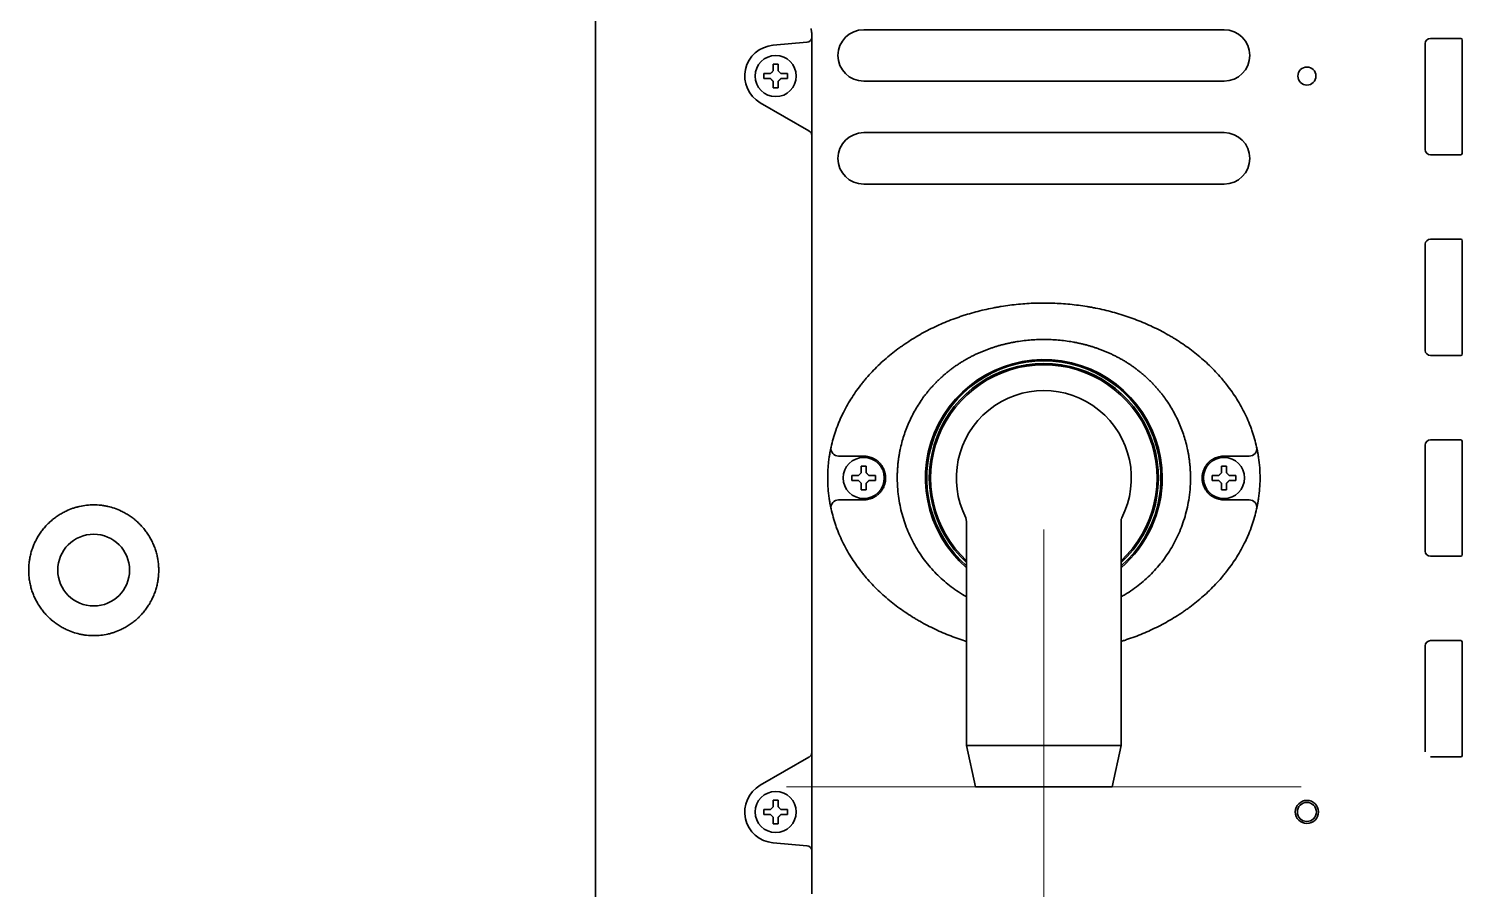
# Model space of a CAD drawing. Extents: x 6327 to 10269, y -393 to 3204.
# Drawn here: x 8605.8 to 8884.4, y 2806.7 to 2973.9 of the extents above; entities that cross this region are included whole.
import ezdxf

# ---------------------------------------------------------------- set-up
doc = ezdxf.new("R2010")
doc.units = 0
doc.header["$LTSCALE"] = 5
doc.layers.get('0').update_dxf_attribs({"linetype": 'CONTINUOUS', "lineweight": 0})
doc.layers.add('1', color=7, linetype='CONTINUOUS', true_color=0xffffff)

msp = doc.modelspace()

# ---------------------------------------------------------------- linework, layer by layer
at = {"color": 6}
for p, q in [((8803.07, 2876.63), (8803.07, 2776.63)), ((8753.07, 2826.63), (8853.07, 2826.63))]:
    msp.add_line(p, q, dxfattribs=at)
at = {"layer": '1', "color": 7, "linetype": 'Continuous', "lineweight": 35}
for p, q in [((8715.97, 2989.06), (8715.97, 2729.44)), ((8757.97, 2972.96), (8757.97, 2972.28)), ((8757.97, 2972.28), (8757.97, 2970.27)), ((8768.07, 2973.73), (8838.07, 2973.73)), ((8884.07, 2972.03), (8878.17, 2972.03)), ((8756.99, 2971.28), (8750.45, 2970.7)), ((8757.06, 2971.28), (8756.99, 2971.28)), ((8757.97, 2970.27), (8757.97, 2955.47)), ((8877.17, 2971.03), (8877.17, 2950.43)), ((8884.37, 2949.73), (8884.37, 2971.73)), ((8748.67, 2964.73), (8748.67, 2965.23)), ((8748.67, 2964.23), (8748.67, 2964.73)), ((8753.27, 2965.23), (8753.27, 2964.73)), ((8753.27, 2964.73), (8753.27, 2964.23)), ((8838.07, 2963.73), (8768.07, 2963.73)), ((8747.97, 2959.53), (8757.4, 2954.09)), ((8757.97, 2955.47), (8757.97, 2953.18)), ((8757.4, 2954.09), (8757.47, 2954.05)), ((8757.97, 2953.18), (8757.97, 2833.27)), ((8768.07, 2953.73), (8838.07, 2953.73)), ((8878.17, 2949.43), (8884.07, 2949.43)), ((8838.07, 2943.73), (8768.07, 2943.73)), ((8884.07, 2933.03), (8878.17, 2933.03)), ((8877.17, 2932.03), (8877.17, 2911.43)), ((8884.37, 2910.73), (8884.37, 2932.73)), ((8878.17, 2910.43), (8884.07, 2910.43)), ((8884.07, 2894.03), (8878.17, 2894.03)), ((8877.17, 2893.03), (8877.17, 2872.43)), ((8884.37, 2871.73), (8884.37, 2893.73)), ((8765.77, 2886.63), (8765.77, 2887.13)), ((8765.77, 2886.13), (8765.77, 2886.63)), ((8770.37, 2887.13), (8770.37, 2886.63)), ((8770.37, 2886.63), (8770.37, 2886.13)), ((8835.77, 2886.63), (8835.77, 2887.13)), ((8835.77, 2886.13), (8835.77, 2886.63)), ((8840.37, 2887.13), (8840.37, 2886.63)), ((8840.37, 2886.63), (8840.37, 2886.13)), ((8787.94, 2878.88), (8788.07, 2878.19)), ((8788.07, 2878.19), (8788.07, 2834.63)), ((8818.07, 2834.63), (8818.07, 2878.26)), ((8818.23, 2878.94), (8818.21, 2878.88)), ((8878.17, 2871.43), (8884.07, 2871.43)), ((8884.07, 2855.03), (8878.17, 2855.03)), ((8877.17, 2854.03), (8877.17, 2833.43)), ((8884.37, 2832.73), (8884.37, 2854.73)), ((8757.97, 2833.27), (8757.97, 2830.98)), ((8788.07, 2834.63), (8789.82, 2826.63)), ((8788.07, 2834.63), (8803.07, 2834.63)), ((8803.07, 2834.63), (8818.07, 2834.63)), ((8816.32, 2826.63), (8818.07, 2834.63)), ((8757.4, 2832.37), (8747.97, 2826.92)), ((8757.47, 2832.41), (8757.4, 2832.37)), ((8757.97, 2830.98), (8757.97, 2816.18)), ((8878.17, 2832.43), (8884.07, 2832.43)), ((8789.82, 2826.63), (8803.07, 2826.63)), ((8803.07, 2826.63), (8816.32, 2826.63)), ((8748.67, 2821.73), (8748.67, 2822.23)), ((8748.67, 2821.23), (8748.67, 2821.73)), ((8753.27, 2822.23), (8753.27, 2821.73)), ((8753.27, 2821.73), (8753.27, 2821.23)), ((8757.97, 2816.18), (8757.97, 2814.17)), ((8750.45, 2815.75), (8756.99, 2815.18)), ((8756.99, 2815.18), (8757.06, 2815.17)), ((8757.97, 2814.17), (8757.97, 2805.85))]:
    msp.add_line(p, q, dxfattribs=at)
for centre, radius in [((8750.97, 2964.73), 4), ((8854.17, 2964.73), 1.75), ((8768.07, 2886.63), 4), ((8838.07, 2886.63), 4), ((8618.47, 2868.73), 6.97), ((8750.97, 2821.73), 4), ((8854.17, 2821.73), 2.25), ((8854.17, 2821.73), 1.85)]:
    msp.add_circle(centre, radius, dxfattribs=at)
for centre, radius, start, end in [((8756.97, 2972.28), 1, 275, 0), ((8768.07, 2968.73), 5, 90, 270), ((8838.07, 2968.73), 5, 270, 90), ((8878.17, 2971.03), 1, 90, 180), ((8884.07, 2971.73), 0.3, 0, 90), ((8750.97, 2964.73), 6, 95, 240), ((8756.97, 2953.18), 1, 0, 60), ((8768.07, 2948.73), 5, 90, 270), ((8838.07, 2948.73), 5, 270, 90), ((8878.17, 2950.43), 1, 180, 270), ((8884.07, 2949.73), 0.3, 270, 0), ((8878.17, 2932.03), 1, 90, 180), ((8884.07, 2932.73), 0.3, 0, 90), ((8878.17, 2911.43), 1, 180, 270), ((8884.07, 2910.73), 0.3, 270, 0), ((8803.07, 2886.63), 23, 0, 229.2919), ((8803.07, 2886.63), 22.75, 311.2537, 228.7462), ((8803.07, 2886.63), 22.25, 90, 227.6156), ((8803.07, 2886.63), 22, 312.9883, 227.0118), ((8803.07, 2886.63), 22.25, 312.3844, 90), ((8803.07, 2886.63), 17, 332.905, 207.0951), ((8878.17, 2893.03), 1, 90, 180), ((8884.07, 2893.73), 0.3, 0, 90), ((8803.07, 2886.63), 23, 310.7025, 0), ((8878.17, 2872.43), 1, 180, 270), ((8884.07, 2871.73), 0.3, 270, 0), ((8878.17, 2854.03), 1, 90, 180), ((8884.07, 2854.73), 0.3, 0, 90), ((8756.97, 2833.27), 1, 300, 0), ((8884.07, 2832.73), 0.3, 270, 0), ((8750.97, 2821.73), 6, 120, 265), ((8756.97, 2814.17), 1, 0, 85)]:
    msp.add_arc(centre, radius, start, end, dxfattribs=at)
at = {"layer": '1', "color": 51, "linetype": 'Continuous', "lineweight": 13}
msp.add_arc((8731.47, 2888.73), 15.56, 174.9236, 185.0764, dxfattribs=at)
at = {"layer": '1', "color": 7, "linetype": 'Continuous', "lineweight": 35}
for centre, major_axis, start_param, end_param in [((8763.2, 2892.3), (1.46, -0.32), 3.141593, 4.921712), ((8842.95, 2892.3), (-1.46, -0.32), 1.361474, 3.141593), ((8842.95, 2880.95), (-1.46, 0.32), 3.141593, 4.921712)]:
    msp.add_ellipse(centre, major_axis=major_axis, ratio=0.959106, start_param=start_param, end_param=end_param, dxfattribs=at)
at = {"layer": '1', "color": 7, "linetype": 'Continuous', "lineweight": 35, "extrusion": (0, 0, -1)}
msp.add_ellipse((8763.2, 2880.95), major_axis=(1.46, 0.32), ratio=0.959106, start_param=3.141593, end_param=4.921712, dxfattribs=at)
at = {"layer": '1', "color": 7, "linetype": 'Continuous', "lineweight": 35}
for points, degree in [([(8757.87, 2973.73), (8757.84, 2973.82), (8757.82, 2973.93)], 2), ([(8757.96, 2972.97), (8757.98, 2973.39), (8757.86, 2973.72)], 2), ([(8750.47, 2965.73), (8750.47, 2965.78), (8750.47, 2965.89), (8750.47, 2966.05), (8750.47, 2966.21), (8750.47, 2966.36), (8750.47, 2966.52), (8750.47, 2966.67), (8750.47, 2966.84), (8750.47, 2966.96), (8750.47, 2967.03)], 3), ([(8750.47, 2967.03), (8750.64, 2967.03), (8750.97, 2967.03), (8751.31, 2967.03), (8751.47, 2967.03)], 3), ([(8749.97, 2964.23), (8749.92, 2964.23), (8749.81, 2964.23), (8749.65, 2964.23), (8749.49, 2964.23), (8749.33, 2964.23), (8749.18, 2964.23), (8749.03, 2964.23), (8748.86, 2964.23), (8748.74, 2964.23), (8748.67, 2964.23)], 3), ([(8749.97, 2965.23), (8750, 2965.25), (8750.04, 2965.3), (8750.12, 2965.37), (8750.19, 2965.44), (8750.26, 2965.51), (8750.33, 2965.58), (8750.4, 2965.65), (8750.45, 2965.7), (8750.47, 2965.73)], 3), ([(8750.47, 2963.73), (8750.45, 2963.75), (8750.4, 2963.8), (8750.32, 2963.88), (8750.25, 2963.95), (8750.18, 2964.02), (8750.11, 2964.09), (8750.04, 2964.16), (8750, 2964.2), (8749.97, 2964.23)], 3), ([(8751.47, 2965.73), (8751.5, 2965.7), (8751.55, 2965.65), (8751.62, 2965.58), (8751.7, 2965.5), (8751.77, 2965.43), (8751.83, 2965.36), (8751.9, 2965.3), (8751.95, 2965.25), (8751.97, 2965.23)], 3), ([(8751.97, 2964.23), (8751.95, 2964.2), (8751.9, 2964.15), (8751.83, 2964.08), (8751.76, 2964.01), (8751.69, 2963.94), (8751.62, 2963.87), (8751.54, 2963.8), (8751.5, 2963.75), (8751.47, 2963.73)], 3), ([(8751.47, 2963.73), (8751.47, 2963.67), (8751.47, 2963.56), (8751.47, 2963.4), (8751.47, 2963.24), (8751.47, 2963.09), (8751.47, 2962.94), (8751.47, 2962.78), (8751.47, 2962.61), (8751.47, 2962.49), (8751.47, 2962.43)], 3), ([(8751.97, 2965.23), (8752.03, 2965.23), (8752.14, 2965.23), (8752.3, 2965.23), (8752.46, 2965.23), (8752.61, 2965.23), (8752.76, 2965.23), (8752.92, 2965.23), (8753.09, 2965.23), (8753.21, 2965.23), (8753.27, 2965.23)], 3), ([(8751.47, 2962.43), (8751.31, 2962.43), (8750.97, 2962.43), (8750.64, 2962.43), (8750.47, 2962.43)], 3), ([(8763.65, 2890.88), (8763.58, 2890.88), (8763.51, 2890.88), (8763.44, 2890.87)], 3), ([(8768.07, 2890.88), (8766.6, 2890.88), (8765.12, 2890.88), (8763.65, 2890.88)], 3), ([(8767.57, 2887.63), (8767.57, 2887.68), (8767.57, 2887.79), (8767.57, 2887.95), (8767.57, 2888.11), (8767.57, 2888.26), (8767.57, 2888.42), (8767.57, 2888.57), (8767.57, 2888.74), (8767.57, 2888.86), (8767.57, 2888.93)], 3), ([(8767.57, 2888.93), (8767.74, 2888.93), (8768.07, 2888.93), (8768.41, 2888.93), (8768.57, 2888.93)], 3), ([(8837.57, 2887.63), (8837.57, 2887.68), (8837.57, 2887.79), (8837.57, 2887.95), (8837.57, 2888.11), (8837.57, 2888.26), (8837.57, 2888.42), (8837.57, 2888.57), (8837.57, 2888.74), (8837.57, 2888.86), (8837.57, 2888.93)], 3), ([(8837.57, 2888.93), (8837.74, 2888.93), (8838.07, 2888.93), (8838.41, 2888.93), (8838.57, 2888.93)], 3), ([(8842.5, 2890.88), (8841.02, 2890.88), (8839.55, 2890.88), (8838.07, 2890.88)], 3), ([(8842.71, 2890.87), (8842.64, 2890.88), (8842.57, 2890.88), (8842.5, 2890.88)], 3), ([(8767.07, 2886.13), (8767.02, 2886.13), (8766.91, 2886.13), (8766.75, 2886.13), (8766.59, 2886.13), (8766.43, 2886.13), (8766.28, 2886.13), (8766.13, 2886.13), (8765.96, 2886.13), (8765.84, 2886.13), (8765.77, 2886.13)], 3), ([(8767.07, 2887.13), (8767.1, 2887.15), (8767.14, 2887.2), (8767.22, 2887.27), (8767.29, 2887.34), (8767.36, 2887.41), (8767.43, 2887.48), (8767.5, 2887.55), (8767.55, 2887.6), (8767.57, 2887.63)], 3), ([(8767.57, 2885.63), (8767.55, 2885.65), (8767.5, 2885.7), (8767.42, 2885.78), (8767.35, 2885.85), (8767.28, 2885.92), (8767.21, 2885.99), (8767.14, 2886.06), (8767.1, 2886.1), (8767.07, 2886.13)], 3), ([(8768.57, 2887.63), (8768.6, 2887.6), (8768.65, 2887.55), (8768.72, 2887.48), (8768.8, 2887.4), (8768.87, 2887.33), (8768.93, 2887.26), (8769, 2887.2), (8769.05, 2887.15), (8769.07, 2887.13)], 3), ([(8769.07, 2886.13), (8769.05, 2886.1), (8769, 2886.05), (8768.93, 2885.98), (8768.86, 2885.91), (8768.79, 2885.84), (8768.72, 2885.77), (8768.64, 2885.7), (8768.6, 2885.65), (8768.57, 2885.63)], 3), ([(8768.57, 2885.63), (8768.57, 2885.57), (8768.57, 2885.46), (8768.57, 2885.3), (8768.57, 2885.14), (8768.57, 2884.99), (8768.57, 2884.84), (8768.57, 2884.68), (8768.57, 2884.51), (8768.57, 2884.39), (8768.57, 2884.33)], 3), ([(8769.07, 2887.13), (8769.13, 2887.13), (8769.24, 2887.13), (8769.4, 2887.13), (8769.56, 2887.13), (8769.71, 2887.13), (8769.86, 2887.13), (8770.02, 2887.13), (8770.19, 2887.13), (8770.31, 2887.13), (8770.37, 2887.13)], 3), ([(8837.07, 2886.13), (8837.02, 2886.13), (8836.91, 2886.13), (8836.75, 2886.13), (8836.59, 2886.13), (8836.43, 2886.13), (8836.28, 2886.13), (8836.13, 2886.13), (8835.96, 2886.13), (8835.84, 2886.13), (8835.77, 2886.13)], 3), ([(8837.07, 2887.13), (8837.1, 2887.15), (8837.14, 2887.2), (8837.22, 2887.27), (8837.29, 2887.34), (8837.36, 2887.41), (8837.43, 2887.48), (8837.5, 2887.55), (8837.55, 2887.6), (8837.57, 2887.63)], 3), ([(8837.57, 2885.63), (8837.55, 2885.65), (8837.5, 2885.7), (8837.42, 2885.78), (8837.35, 2885.85), (8837.28, 2885.92), (8837.21, 2885.99), (8837.14, 2886.06), (8837.1, 2886.1), (8837.07, 2886.13)], 3), ([(8838.57, 2887.63), (8838.6, 2887.6), (8838.65, 2887.55), (8838.72, 2887.48), (8838.8, 2887.4), (8838.87, 2887.33), (8838.93, 2887.26), (8839, 2887.2), (8839.05, 2887.15), (8839.07, 2887.13)], 3), ([(8839.07, 2886.13), (8839.05, 2886.1), (8839, 2886.05), (8838.93, 2885.98), (8838.86, 2885.91), (8838.79, 2885.84), (8838.72, 2885.77), (8838.64, 2885.7), (8838.6, 2885.65), (8838.57, 2885.63)], 3), ([(8838.57, 2885.63), (8838.57, 2885.57), (8838.57, 2885.46), (8838.57, 2885.3), (8838.57, 2885.14), (8838.57, 2884.99), (8838.57, 2884.84), (8838.57, 2884.68), (8838.57, 2884.51), (8838.57, 2884.39), (8838.57, 2884.33)], 3), ([(8839.07, 2887.13), (8839.13, 2887.13), (8839.24, 2887.13), (8839.4, 2887.13), (8839.56, 2887.13), (8839.71, 2887.13), (8839.86, 2887.13), (8840.02, 2887.13), (8840.19, 2887.13), (8840.31, 2887.13), (8840.37, 2887.13)], 3), ([(8768.57, 2884.33), (8768.41, 2884.33), (8768.07, 2884.33), (8767.74, 2884.33), (8767.57, 2884.33)], 3), ([(8838.57, 2884.33), (8838.41, 2884.33), (8838.07, 2884.33), (8837.74, 2884.33), (8837.57, 2884.33)], 3), ([(8763.44, 2882.38), (8763.51, 2882.38), (8763.58, 2882.38), (8763.65, 2882.38)], 3), ([(8763.65, 2882.38), (8765.12, 2882.38), (8766.6, 2882.38), (8768.07, 2882.38)], 3), ([(8838.07, 2882.38), (8839.55, 2882.38), (8841.02, 2882.38), (8842.5, 2882.38)], 3), ([(8842.5, 2882.38), (8842.57, 2882.38), (8842.64, 2882.38), (8842.71, 2882.38)], 3), ([(8749.97, 2822.23), (8750, 2822.25), (8750.04, 2822.3), (8750.12, 2822.37), (8750.19, 2822.44), (8750.26, 2822.51), (8750.33, 2822.58), (8750.4, 2822.65), (8750.45, 2822.7), (8750.47, 2822.73)], 3), ([(8750.47, 2822.73), (8750.47, 2822.78), (8750.47, 2822.89), (8750.47, 2823.05), (8750.47, 2823.21), (8750.47, 2823.36), (8750.47, 2823.52), (8750.47, 2823.67), (8750.47, 2823.84), (8750.47, 2823.96), (8750.47, 2824.03)], 3), ([(8750.47, 2824.03), (8750.64, 2824.03), (8750.97, 2824.03), (8751.31, 2824.03), (8751.47, 2824.03)], 3), ([(8751.47, 2822.73), (8751.5, 2822.7), (8751.55, 2822.65), (8751.62, 2822.58), (8751.7, 2822.5), (8751.77, 2822.43), (8751.83, 2822.36), (8751.9, 2822.3), (8751.95, 2822.25), (8751.97, 2822.23)], 3), ([(8751.97, 2822.23), (8752.03, 2822.23), (8752.14, 2822.23), (8752.3, 2822.23), (8752.46, 2822.23), (8752.61, 2822.23), (8752.76, 2822.23), (8752.92, 2822.23), (8753.09, 2822.23), (8753.21, 2822.23), (8753.27, 2822.23)], 3), ([(8749.97, 2821.23), (8749.92, 2821.23), (8749.81, 2821.23), (8749.65, 2821.23), (8749.49, 2821.23), (8749.33, 2821.23), (8749.18, 2821.23), (8749.03, 2821.23), (8748.86, 2821.23), (8748.74, 2821.23), (8748.67, 2821.23)], 3), ([(8750.47, 2820.73), (8750.45, 2820.75), (8750.4, 2820.8), (8750.32, 2820.88), (8750.25, 2820.95), (8750.18, 2821.02), (8750.11, 2821.09), (8750.04, 2821.16), (8750, 2821.2), (8749.97, 2821.23)], 3), ([(8751.47, 2819.43), (8751.31, 2819.43), (8750.97, 2819.43), (8750.64, 2819.43), (8750.47, 2819.43)], 3), ([(8751.97, 2821.23), (8751.95, 2821.2), (8751.9, 2821.15), (8751.83, 2821.08), (8751.76, 2821.01), (8751.69, 2820.94), (8751.62, 2820.87), (8751.54, 2820.8), (8751.5, 2820.75), (8751.47, 2820.73)], 3), ([(8751.47, 2820.73), (8751.47, 2820.67), (8751.47, 2820.56), (8751.47, 2820.4), (8751.47, 2820.24), (8751.47, 2820.09), (8751.47, 2819.94), (8751.47, 2819.78), (8751.47, 2819.61), (8751.47, 2819.49), (8751.47, 2819.43)], 3)]:
    msp.add_open_spline(points, degree=degree, dxfattribs=at)
for points, degree, knots in [([(8751.47, 2967.03), (8751.47, 2966.82), (8751.47, 2966.61), (8751.47, 2966.29), (8751.47, 2966.18), (8751.47, 2965.95), (8751.47, 2965.84), (8751.47, 2965.73)], 3, [0, 0, 0, 0, 0.5, 0.5, 0.75, 0.75, 1, 1, 1, 1]), ([(8748.67, 2965.23), (8748.88, 2965.23), (8749.09, 2965.23), (8749.41, 2965.23), (8749.52, 2965.23), (8749.74, 2965.23), (8749.86, 2965.23), (8749.97, 2965.23)], 3, [0, 0, 0, 0, 0.5, 0.5, 0.75, 0.75, 1, 1, 1, 1]), ([(8750.47, 2962.43), (8750.47, 2962.63), (8750.47, 2962.84), (8750.47, 2963.16), (8750.47, 2963.27), (8750.47, 2963.5), (8750.47, 2963.61), (8750.47, 2963.73)], 3, [0, 0, 0, 0, 0.5, 0.5, 0.75, 0.75, 1, 1, 1, 1]), ([(8753.27, 2964.23), (8753.07, 2964.23), (8752.86, 2964.23), (8752.54, 2964.23), (8752.43, 2964.23), (8752.2, 2964.23), (8752.09, 2964.23), (8751.97, 2964.23)], 3, [0, 0, 0, 0, 0.5, 0.5, 0.75, 0.75, 1, 1, 1, 1]), ([(8761.73, 2892.62), (8761.86, 2893.17), (8761.99, 2893.72), (8762.3, 2894.81), (8762.64, 2895.88), (8763.05, 2896.94), (8763.32, 2897.59), (8763.37, 2897.72), (8763.48, 2897.98), (8763.65, 2898.37), (8763.83, 2898.75), (8764.2, 2899.51), (8764.46, 2900.01), (8765, 2900.99), (8765.28, 2901.47), (8765.87, 2902.42), (8766.18, 2902.88), (8766.82, 2903.8), (8767.16, 2904.26), (8767.67, 2904.92), (8767.85, 2905.14), (8768.12, 2905.47), (8768.21, 2905.58), (8768.39, 2905.8), (8768.84, 2906.33), (8769.31, 2906.86), (8770.08, 2907.67), (8770.87, 2908.47), (8772.1, 2909.61), (8772.96, 2910.33), (8773.83, 2911.04), (8774.27, 2911.38), (8774.95, 2911.88), (8775.18, 2912.04), (8775.52, 2912.29), (8775.64, 2912.37), (8775.87, 2912.53), (8775.99, 2912.61), (8776.57, 2913), (8777.04, 2913.31), (8778.47, 2914.2), (8779.45, 2914.75), (8781.43, 2915.78), (8782.44, 2916.26), (8784.5, 2917.14), (8785.55, 2917.54), (8786.74, 2917.95), (8786.88, 2918), (8787.15, 2918.09), (8787.28, 2918.13), (8787.68, 2918.26), (8787.95, 2918.35), (8788.76, 2918.59), (8789.3, 2918.75), (8790.93, 2919.19), (8792.02, 2919.44), (8793.4, 2919.71), (8793.82, 2919.79), (8794.24, 2919.86), (8794.51, 2919.91), (8794.65, 2919.93), (8795.35, 2920.05), (8795.9, 2920.13), (8797.57, 2920.34), (8798.68, 2920.45), (8800.91, 2920.59), (8802.02, 2920.63), (8804.24, 2920.62), (8805.35, 2920.59), (8807.58, 2920.44), (8808.69, 2920.33), (8810.36, 2920.11), (8810.91, 2920.03), (8811.61, 2919.91), (8811.75, 2919.89), (8812.02, 2919.84), (8812.44, 2919.77), (8812.85, 2919.69), (8814.23, 2919.42), (8815.32, 2919.16), (8816.93, 2918.72), (8817.47, 2918.57), (8818.53, 2918.24), (8819.06, 2918.07), (8820.63, 2917.53), (8821.66, 2917.13), (8823.71, 2916.25), (8824.71, 2915.78), (8826.2, 2915.01), (8826.7, 2914.74), (8827.43, 2914.32), (8827.67, 2914.18), (8828.04, 2913.97), (8828.16, 2913.89), (8828.4, 2913.75), (8829, 2913.38), (8829.59, 2913), (8830.52, 2912.37), (8830.98, 2912.04), (8831.87, 2911.38), (8832.32, 2911.04), (8833.18, 2910.33), (8834.04, 2909.61), (8834.86, 2908.86), (8835.66, 2908.08), (8836.06, 2907.68), (8836.83, 2906.86), (8837.2, 2906.44), (8837.66, 2905.91), (8837.75, 2905.8), (8837.94, 2905.58), (8838.21, 2905.26), (8838.47, 2904.93), (8838.99, 2904.26), (8839.32, 2903.81), (8839.96, 2902.89), (8840.27, 2902.42), (8840.86, 2901.47), (8841.14, 2900.99), (8841.69, 2900.01), (8841.94, 2899.52), (8842.43, 2898.51), (8842.66, 2897.99), (8842.93, 2897.34), (8842.99, 2897.21), (8843.09, 2896.95), (8843.14, 2896.82), (8843.29, 2896.42), (8843.39, 2896.15), (8843.67, 2895.35), (8843.84, 2894.81), (8844.15, 2893.72), (8844.29, 2893.18), (8844.41, 2892.62)], 3, [0, 0, 0, 0, 0.015625, 0.015625, 0.03125, 0.046875, 0.046875, 0.050781, 0.050781, 0.054687, 0.0625, 0.0625, 0.078125, 0.078125, 0.09375, 0.09375, 0.109375, 0.109375, 0.125, 0.125, 0.132812, 0.132812, 0.136719, 0.136719, 0.140625, 0.15625, 0.15625, 0.171875, 0.1875, 0.203125, 0.203125, 0.21875, 0.21875, 0.226562, 0.226562, 0.230469, 0.230469, 0.234375, 0.234375, 0.25, 0.25, 0.28125, 0.28125, 0.3125, 0.3125, 0.34375, 0.34375, 0.347656, 0.347656, 0.351562, 0.351562, 0.359375, 0.359375, 0.375, 0.375, 0.40625, 0.40625, 0.414062, 0.417969, 0.417969, 0.421875, 0.421875, 0.4375, 0.4375, 0.46875, 0.46875, 0.5, 0.5, 0.53125, 0.53125, 0.5625, 0.5625, 0.578125, 0.578125, 0.582031, 0.582031, 0.585937, 0.59375, 0.59375, 0.625, 0.625, 0.640625, 0.640625, 0.65625, 0.65625, 0.6875, 0.6875, 0.71875, 0.71875, 0.734375, 0.734375, 0.742187, 0.742187, 0.746094, 0.746094, 0.75, 0.765625, 0.765625, 0.78125, 0.78125, 0.796875, 0.796875, 0.8125, 0.828125, 0.828125, 0.84375, 0.84375, 0.859375, 0.859375, 0.863281, 0.863281, 0.867187, 0.875, 0.875, 0.890625, 0.890625, 0.90625, 0.90625, 0.921875, 0.921875, 0.9375, 0.9375, 0.953125, 0.953125, 0.957031, 0.957031, 0.960937, 0.960937, 0.96875, 0.96875, 0.984375, 0.984375, 1, 1, 1, 1]), ([(8831.56, 2886.63), (8831.56, 2892.23), (8827.1, 2902.42), (8823.01, 2906.16), (8819.03, 2909.8), (8813.75, 2911.71), (8808.67, 2913.54), (8797.48, 2913.54), (8792.4, 2911.71), (8787.12, 2909.81), (8783.14, 2906.16), (8779.05, 2902.43), (8774.59, 2892.23), (8774.59, 2886.63)], 2, [0, 0, 0, 0.125, 0.25, 0.25, 0.375, 0.375, 0.5, 0.625, 0.625, 0.75, 0.75, 0.875, 1, 1, 1]), ([(8761.36, 2890.59), (8761.38, 2890.7), (8761.41, 2890.93), (8761.45, 2891.14), (8761.47, 2891.27), (8761.47, 2891.3), (8761.48, 2891.35), (8761.5, 2891.43), (8761.51, 2891.51), (8761.54, 2891.66), (8761.55, 2891.75), (8761.58, 2891.86), (8761.58, 2891.89), (8761.59, 2891.93), (8761.59, 2891.95), (8761.61, 2892.02), (8761.62, 2892.1), (8761.64, 2892.18), (8761.65, 2892.23), (8761.65, 2892.25), (8761.66, 2892.29), (8761.67, 2892.3), (8761.68, 2892.39), (8761.7, 2892.45), (8761.71, 2892.52), (8761.72, 2892.54), (8761.72, 2892.58), (8761.73, 2892.59), (8761.73, 2892.61), (8761.73, 2892.61), (8761.73, 2892.62)], 3, [0, 0, 0, 0, 0.125, 0.25, 0.25, 0.28125, 0.28125, 0.3125, 0.375, 0.375, 0.5, 0.5, 0.53125, 0.53125, 0.5625, 0.5625, 0.625, 0.6875, 0.6875, 0.71875, 0.71875, 0.75, 0.75, 0.875, 0.875, 0.9375, 0.9375, 0.96875, 0.96875, 1, 1, 1, 1]), ([(8844.41, 2892.62), (8844.41, 2892.61), (8844.42, 2892.61), (8844.42, 2892.59), (8844.43, 2892.56), (8844.43, 2892.52), (8844.45, 2892.45), (8844.46, 2892.39), (8844.48, 2892.3), (8844.48, 2892.29), (8844.49, 2892.25), (8844.5, 2892.2), (8844.51, 2892.14), (8844.54, 2892.02), (8844.56, 2891.94), (8844.58, 2891.82), (8844.58, 2891.8), (8844.59, 2891.75), (8844.6, 2891.68), (8844.62, 2891.61), (8844.64, 2891.46), (8844.66, 2891.36), (8844.69, 2891.2), (8844.7, 2891.14), (8844.72, 2891.03), (8844.73, 2890.98), (8844.75, 2890.82), (8844.77, 2890.7), (8844.78, 2890.59)], 3, [0, 0, 0, 0, 0.03125, 0.03125, 0.0625, 0.125, 0.125, 0.25, 0.25, 0.28125, 0.28125, 0.3125, 0.375, 0.375, 0.5, 0.5, 0.53125, 0.53125, 0.5625, 0.625, 0.625, 0.75, 0.75, 0.8125, 0.8125, 0.875, 0.875, 1, 1, 1, 1]), ([(8761.07, 2886.63), (8761.07, 2886.65), (8761.07, 2886.67), (8761.07, 2886.71), (8761.07, 2886.77), (8761.07, 2886.92), (8761.08, 2887.21), (8761.09, 2887.79), (8761.14, 2888.61), (8761.2, 2889.27), (8761.27, 2889.93), (8761.31, 2890.26), (8761.36, 2890.59)], 3, [0, 0, 0, 0, 0.015625, 0.015625, 0.03125, 0.0625, 0.125, 0.25, 0.5, 0.75, 0.75, 1, 1, 1, 1]), ([(8763.44, 2890.87), (8763.42, 2890.87), (8763.39, 2890.87), (8763.35, 2890.87), (8763.33, 2890.87), (8763.3, 2890.87), (8763.29, 2890.87), (8763.26, 2890.87), (8763.25, 2890.87), (8763.24, 2890.87), (8763.23, 2890.87), (8763.23, 2890.87), (8763.22, 2890.86), (8763.21, 2890.86), (8763.21, 2890.86), (8763.2, 2890.86), (8763.2, 2890.86), (8763.2, 2890.86), (8763.2, 2890.86), (8763.2, 2890.86)], 3, [0, 0, 0, 0, 0.25, 0.25, 0.5, 0.5, 0.625, 0.625, 0.75, 0.75, 0.8125, 0.8125, 0.875, 0.875, 0.9375, 0.9375, 0.96875, 0.96875, 1, 1, 1, 1]), ([(8771.58, 2889.03), (8771.55, 2889.07), (8771.52, 2889.11), (8771.47, 2889.18), (8771.44, 2889.22), (8771.35, 2889.33), (8771.29, 2889.4), (8771.11, 2889.61), (8770.98, 2889.73), (8770.78, 2889.91), (8770.71, 2889.96), (8770.57, 2890.07), (8770.5, 2890.12), (8770.28, 2890.26), (8770.13, 2890.35), (8769.95, 2890.44), (8769.91, 2890.46), (8769.83, 2890.49), (8769.79, 2890.51), (8769.68, 2890.56), (8769.6, 2890.59), (8769.37, 2890.68), (8769.21, 2890.72), (8768.89, 2890.8), (8768.73, 2890.83), (8768.41, 2890.87), (8768.24, 2890.88), (8768.07, 2890.88)], 3, [0, 0, 0, 0, 0.03125, 0.03125, 0.0625, 0.0625, 0.125, 0.125, 0.25, 0.25, 0.3125, 0.3125, 0.375, 0.375, 0.5, 0.5, 0.53125, 0.53125, 0.5625, 0.5625, 0.625, 0.625, 0.75, 0.75, 0.875, 0.875, 1, 1, 1, 1]), ([(8768.57, 2888.93), (8768.57, 2888.72), (8768.57, 2888.51), (8768.57, 2888.19), (8768.57, 2888.08), (8768.57, 2887.85), (8768.57, 2887.74), (8768.57, 2887.63)], 3, [0, 0, 0, 0, 0.5, 0.5, 0.75, 0.75, 1, 1, 1, 1]), ([(8772.32, 2886.63), (8772.32, 2886.68), (8772.32, 2886.74), (8772.32, 2886.85), (8772.31, 2886.9), (8772.3, 2887.07), (8772.29, 2887.18), (8772.25, 2887.39), (8772.23, 2887.5), (8772.18, 2887.71), (8772.16, 2887.81), (8772.11, 2887.97), (8772.09, 2888.02), (8772.06, 2888.09), (8772.05, 2888.12), (8772.03, 2888.17), (8772.02, 2888.19), (8771.97, 2888.32), (8771.93, 2888.42), (8771.79, 2888.7), (8771.69, 2888.87), (8771.58, 2889.03)], 3, [0, 0, 0, 0, 0.0625, 0.0625, 0.125, 0.125, 0.25, 0.25, 0.375, 0.375, 0.5, 0.5, 0.5625, 0.5625, 0.59375, 0.59375, 0.625, 0.625, 0.75, 0.75, 1, 1, 1, 1]), ([(8834.57, 2889.03), (8834.54, 2888.99), (8834.51, 2888.95), (8834.46, 2888.86), (8834.43, 2888.82), (8834.36, 2888.69), (8834.31, 2888.6), (8834.22, 2888.42), (8834.17, 2888.32), (8834.09, 2888.12), (8834.06, 2888.02), (8834.01, 2887.87), (8833.99, 2887.82), (8833.96, 2887.71), (8833.95, 2887.66), (8833.91, 2887.5), (8833.89, 2887.39), (8833.86, 2887.17), (8833.83, 2886.96), (8833.82, 2886.74), (8833.82, 2886.63)], 3, [0, 0, 0, 0, 0.0625, 0.0625, 0.125, 0.125, 0.25, 0.25, 0.375, 0.375, 0.5, 0.5, 0.5625, 0.5625, 0.625, 0.625, 0.75, 0.75, 0.875, 1, 1, 1, 1]), ([(8838.07, 2890.88), (8837.99, 2890.88), (8837.91, 2890.87), (8837.74, 2890.86), (8837.66, 2890.86), (8837.41, 2890.83), (8837.25, 2890.8), (8836.93, 2890.72), (8836.77, 2890.68), (8836.46, 2890.56), (8836.31, 2890.5), (8836.12, 2890.4), (8836.08, 2890.38), (8836.01, 2890.34), (8835.9, 2890.28), (8835.79, 2890.21), (8835.68, 2890.14), (8835.64, 2890.11), (8835.57, 2890.06), (8835.47, 2889.99), (8835.37, 2889.9), (8835.17, 2889.73), (8835.04, 2889.61), (8834.85, 2889.4), (8834.79, 2889.33), (8834.68, 2889.18), (8834.62, 2889.11), (8834.57, 2889.03)], 3, [0, 0, 0, 0, 0.0625, 0.0625, 0.125, 0.125, 0.25, 0.25, 0.375, 0.375, 0.5, 0.5, 0.53125, 0.53125, 0.5625, 0.625, 0.625, 0.65625, 0.65625, 0.6875, 0.75, 0.75, 0.875, 0.875, 0.9375, 0.9375, 1, 1, 1, 1]), ([(8838.57, 2888.93), (8838.57, 2888.72), (8838.57, 2888.51), (8838.57, 2888.19), (8838.57, 2888.08), (8838.57, 2887.85), (8838.57, 2887.74), (8838.57, 2887.63)], 3, [0, 0, 0, 0, 0.5, 0.5, 0.75, 0.75, 1, 1, 1, 1]), ([(8842.95, 2890.86), (8842.95, 2890.86), (8842.94, 2890.86), (8842.94, 2890.86), (8842.93, 2890.86), (8842.92, 2890.86), (8842.92, 2890.87), (8842.91, 2890.87), (8842.91, 2890.87), (8842.89, 2890.87), (8842.88, 2890.87), (8842.86, 2890.87), (8842.85, 2890.87), (8842.82, 2890.87), (8842.8, 2890.87), (8842.75, 2890.87), (8842.73, 2890.87), (8842.71, 2890.87)], 3, [0, 0, 0, 0, 0.0625, 0.0625, 0.125, 0.125, 0.1875, 0.1875, 0.25, 0.25, 0.375, 0.375, 0.5, 0.5, 0.75, 0.75, 1, 1, 1, 1]), ([(8844.78, 2890.59), (8844.88, 2889.94), (8844.95, 2889.28), (8845.05, 2887.95), (8845.07, 2887.29), (8845.07, 2886.63)], 3, [0, 0, 0, 0, 0.5, 0.5, 1, 1, 1, 1]), ([(8761.36, 2882.66), (8761.27, 2883.32), (8761.19, 2883.98), (8761.13, 2884.8), (8761.12, 2884.97), (8761.1, 2885.3), (8761.1, 2885.47), (8761.08, 2885.96), (8761.07, 2886.29), (8761.07, 2886.63)], 3, [0, 0, 0, 0, 0.5, 0.5, 0.625, 0.625, 0.75, 0.75, 1, 1, 1, 1]), ([(8765.77, 2887.13), (8765.98, 2887.13), (8766.19, 2887.13), (8766.51, 2887.13), (8766.62, 2887.13), (8766.84, 2887.13), (8766.96, 2887.13), (8767.07, 2887.13)], 3, [0, 0, 0, 0, 0.5, 0.5, 0.75, 0.75, 1, 1, 1, 1]), ([(8767.57, 2884.33), (8767.57, 2884.53), (8767.57, 2884.74), (8767.57, 2885.06), (8767.57, 2885.17), (8767.57, 2885.4), (8767.57, 2885.51), (8767.57, 2885.63)], 3, [0, 0, 0, 0, 0.5, 0.5, 0.75, 0.75, 1, 1, 1, 1]), ([(8770.37, 2886.13), (8770.17, 2886.13), (8769.96, 2886.13), (8769.64, 2886.13), (8769.53, 2886.13), (8769.3, 2886.13), (8769.19, 2886.13), (8769.07, 2886.13)], 3, [0, 0, 0, 0, 0.5, 0.5, 0.75, 0.75, 1, 1, 1, 1]), ([(8771.58, 2884.23), (8771.61, 2884.27), (8771.63, 2884.31), (8771.69, 2884.39), (8771.71, 2884.43), (8771.79, 2884.56), (8771.84, 2884.65), (8771.93, 2884.84), (8771.97, 2884.93), (8772.05, 2885.13), (8772.09, 2885.23), (8772.14, 2885.38), (8772.15, 2885.44), (8772.18, 2885.54), (8772.2, 2885.6), (8772.23, 2885.76), (8772.26, 2885.86), (8772.29, 2886.08), (8772.31, 2886.3), (8772.32, 2886.52), (8772.32, 2886.63)], 3, [0, 0, 0, 0, 0.0625, 0.0625, 0.125, 0.125, 0.25, 0.25, 0.375, 0.375, 0.5, 0.5, 0.5625, 0.5625, 0.625, 0.625, 0.75, 0.75, 0.875, 1, 1, 1, 1]), ([(8774.59, 2886.62), (8774.59, 2886.2), (8774.61, 2885.16), (8774.75, 2883.53), (8775.02, 2881.74), (8775.4, 2880.01), (8775.89, 2878.32), (8776.48, 2876.68), (8777.18, 2875.08), (8777.99, 2873.54), (8778.89, 2872.05), (8779.89, 2870.64), (8780.98, 2869.29), (8782.15, 2868.01), (8783.4, 2866.82), (8784.73, 2865.72), (8786.14, 2864.7), (8787.26, 2863.99), (8787.9, 2863.62), (8788.05, 2863.54)], 3, [0, 0, 0, 0, 0.044831, 0.110517, 0.174341, 0.236973, 0.299121, 0.361181, 0.423203, 0.48514, 0.547038, 0.608955, 0.670902, 0.732897, 0.794969, 0.857121, 0.919399, 0.981998, 1, 1, 1, 1]), ([(8818.1, 2863.54), (8818.37, 2863.69), (8819.13, 2864.13), (8820.35, 2864.93), (8821.73, 2865.97), (8823.04, 2867.09), (8824.28, 2868.3), (8825.43, 2869.59), (8826.5, 2870.96), (8827.47, 2872.39), (8828.35, 2873.89), (8829.13, 2875.45), (8829.81, 2877.06), (8830.39, 2878.74), (8830.87, 2880.5), (8831.25, 2882.39), (8831.5, 2884.44), (8831.56, 2885.88), (8831.56, 2886.63)], 3, [0, 0, 0, 0, 0.033024, 0.095303, 0.157428, 0.2195, 0.281496, 0.34342, 0.405324, 0.467251, 0.529184, 0.591089, 0.653132, 0.715886, 0.780091, 0.84721, 0.920285, 1, 1, 1, 1]), ([(8833.82, 2886.63), (8833.82, 2886.57), (8833.82, 2886.52), (8833.83, 2886.41), (8833.83, 2886.35), (8833.84, 2886.19), (8833.86, 2886.08), (8833.89, 2885.86), (8833.91, 2885.75), (8833.96, 2885.54), (8833.99, 2885.44), (8834.04, 2885.29), (8834.06, 2885.23), (8834.08, 2885.16), (8834.09, 2885.13), (8834.11, 2885.08), (8834.12, 2885.06), (8834.17, 2884.93), (8834.22, 2884.84), (8834.36, 2884.56), (8834.46, 2884.38), (8834.57, 2884.23)], 3, [0, 0, 0, 0, 0.0625, 0.0625, 0.125, 0.125, 0.25, 0.25, 0.375, 0.375, 0.5, 0.5, 0.5625, 0.5625, 0.59375, 0.59375, 0.625, 0.625, 0.75, 0.75, 1, 1, 1, 1]), ([(8835.77, 2887.13), (8835.98, 2887.13), (8836.19, 2887.13), (8836.51, 2887.13), (8836.62, 2887.13), (8836.84, 2887.13), (8836.96, 2887.13), (8837.07, 2887.13)], 3, [0, 0, 0, 0, 0.5, 0.5, 0.75, 0.75, 1, 1, 1, 1]), ([(8837.57, 2884.33), (8837.57, 2884.53), (8837.57, 2884.74), (8837.57, 2885.06), (8837.57, 2885.17), (8837.57, 2885.4), (8837.57, 2885.51), (8837.57, 2885.63)], 3, [0, 0, 0, 0, 0.5, 0.5, 0.75, 0.75, 1, 1, 1, 1]), ([(8840.37, 2886.13), (8840.17, 2886.13), (8839.96, 2886.13), (8839.64, 2886.13), (8839.53, 2886.13), (8839.3, 2886.13), (8839.19, 2886.13), (8839.07, 2886.13)], 3, [0, 0, 0, 0, 0.5, 0.5, 0.75, 0.75, 1, 1, 1, 1]), ([(8845.07, 2886.63), (8845.07, 2886.54), (8845.07, 2886.46), (8845.07, 2886.29), (8845.07, 2886.05), (8845.05, 2885.47), (8845.02, 2884.97), (8844.95, 2883.98), (8844.88, 2883.32), (8844.78, 2882.66)], 3, [0, 0, 0, 0, 0.0625, 0.0625, 0.125, 0.25, 0.5, 0.5, 1, 1, 1, 1]), ([(8768.07, 2882.38), (8768.16, 2882.38), (8768.24, 2882.38), (8768.41, 2882.39), (8768.49, 2882.4), (8768.73, 2882.42), (8768.9, 2882.45), (8769.22, 2882.53), (8769.37, 2882.58), (8769.68, 2882.69), (8769.84, 2882.76), (8770.03, 2882.85), (8770.06, 2882.87), (8770.14, 2882.91), (8770.25, 2882.97), (8770.36, 2883.04), (8770.47, 2883.11), (8770.5, 2883.14), (8770.57, 2883.19), (8770.68, 2883.27), (8770.78, 2883.35), (8770.98, 2883.52), (8771.11, 2883.65), (8771.29, 2883.85), (8771.35, 2883.92), (8771.47, 2884.07), (8771.53, 2884.15), (8771.58, 2884.23)], 3, [0, 0, 0, 0, 0.0625, 0.0625, 0.125, 0.125, 0.25, 0.25, 0.375, 0.375, 0.5, 0.5, 0.53125, 0.53125, 0.5625, 0.625, 0.625, 0.65625, 0.65625, 0.6875, 0.75, 0.75, 0.875, 0.875, 0.9375, 0.9375, 1, 1, 1, 1]), ([(8834.57, 2884.23), (8834.59, 2884.19), (8834.62, 2884.15), (8834.68, 2884.07), (8834.71, 2884.03), (8834.79, 2883.92), (8834.85, 2883.85), (8835.04, 2883.64), (8835.17, 2883.52), (8835.37, 2883.35), (8835.44, 2883.29), (8835.58, 2883.18), (8835.65, 2883.13), (8835.86, 2882.99), (8836.01, 2882.91), (8836.2, 2882.81), (8836.24, 2882.79), (8836.31, 2882.76), (8836.35, 2882.74), (8836.47, 2882.69), (8836.54, 2882.66), (8836.78, 2882.57), (8836.93, 2882.53), (8837.25, 2882.45), (8837.41, 2882.42), (8837.74, 2882.39), (8837.91, 2882.38), (8838.07, 2882.38)], 3, [0, 0, 0, 0, 0.03125, 0.03125, 0.0625, 0.0625, 0.125, 0.125, 0.25, 0.25, 0.3125, 0.3125, 0.375, 0.375, 0.5, 0.5, 0.53125, 0.53125, 0.5625, 0.5625, 0.625, 0.625, 0.75, 0.75, 0.875, 0.875, 1, 1, 1, 1]), ([(8613.14, 2880.21), (8612.87, 2880.09), (8612.6, 2879.95), (8612.08, 2879.65), (8611.57, 2879.34), (8610.84, 2878.83), (8610.37, 2878.45), (8610.03, 2878.15), (8609.92, 2878.05), (8609.76, 2877.89), (8609.7, 2877.84), (8609.6, 2877.73), (8609.33, 2877.47), (8608.88, 2876.97), (8608.32, 2876.27), (8607.81, 2875.53), (8607.51, 2875.01), (8607.33, 2874.68), (8607.3, 2874.61), (8607.23, 2874.48), (8607.19, 2874.41), (8607.09, 2874.21), (8607.03, 2874.07), (8606.84, 2873.66), (8606.62, 2873.11), (8606.34, 2872.26), (8606.19, 2871.68), (8606.06, 2871.1), (8606.01, 2870.8), (8605.96, 2870.43), (8605.95, 2870.35), (8605.93, 2870.2), (8605.9, 2869.98), (8605.88, 2869.75), (8605.85, 2869.3), (8605.83, 2868.71), (8605.86, 2867.81), (8605.92, 2867.22), (8605.99, 2866.77), (8606.02, 2866.55), (8606.06, 2866.33), (8606.09, 2866.18), (8606.11, 2866.11), (8606.19, 2865.74), (8606.26, 2865.45), (8606.43, 2864.87), (8606.61, 2864.31), (8606.95, 2863.48), (8607.21, 2862.94), (8607.43, 2862.54), (8607.5, 2862.41), (8607.62, 2862.22), (8607.65, 2862.15), (8607.73, 2862.02), (8607.93, 2861.7), (8608.31, 2861.15), (8608.87, 2860.45), (8609.47, 2859.79), (8609.91, 2859.37), (8610.19, 2859.12), (8610.24, 2859.07), (8610.36, 2858.98), (8610.42, 2858.93), (8610.59, 2858.78), (8610.71, 2858.69), (8611.07, 2858.41), (8611.56, 2858.07), (8612.32, 2857.6), (8612.86, 2857.32), (8613.13, 2857.19)], 3, [0, 0, 0, 0, 0.03125, 0.03125, 0.0625, 0.09375, 0.125, 0.125, 0.140625, 0.140625, 0.148438, 0.148438, 0.15625, 0.1875, 0.21875, 0.25, 0.28125, 0.28125, 0.289063, 0.289063, 0.296875, 0.296875, 0.3125, 0.3125, 0.34375, 0.375, 0.40625, 0.40625, 0.4375, 0.4375, 0.445313, 0.445313, 0.453125, 0.46875, 0.46875, 0.5, 0.53125, 0.5625, 0.5625, 0.578125, 0.585938, 0.585938, 0.59375, 0.59375, 0.625, 0.625, 0.65625, 0.6875, 0.71875, 0.71875, 0.734375, 0.734375, 0.742188, 0.742188, 0.75, 0.78125, 0.8125, 0.84375, 0.875, 0.875, 0.882812, 0.882812, 0.890625, 0.890625, 0.90625, 0.90625, 0.9375, 0.96875, 1, 1, 1, 1]), ([(8623.81, 2880.21), (8623.39, 2880.41), (8622.54, 2880.76), (8621.66, 2881.01), (8621.15, 2881.12), (8621.09, 2881.13), (8620.98, 2881.16), (8620.81, 2881.19), (8620.64, 2881.22), (8620.3, 2881.28), (8620.08, 2881.31), (8619.39, 2881.38), (8618.93, 2881.41), (8618.01, 2881.41), (8617.1, 2881.36), (8616.19, 2881.21), (8615.69, 2881.1), (8615.63, 2881.08), (8615.52, 2881.06), (8615.35, 2881.01), (8615.18, 2880.97), (8614.85, 2880.88), (8614.63, 2880.81), (8613.98, 2880.58), (8613.56, 2880.41), (8613.14, 2880.21)], 3, [0, 0, 0, 0, 0.125, 0.25, 0.25, 0.265625, 0.265625, 0.28125, 0.3125, 0.3125, 0.375, 0.375, 0.5, 0.5, 0.625, 0.75, 0.75, 0.765625, 0.765625, 0.78125, 0.8125, 0.8125, 0.875, 0.875, 1, 1, 1, 1]), ([(8623.81, 2857.19), (8624.09, 2857.32), (8624.35, 2857.46), (8624.88, 2857.75), (8625.39, 2858.06), (8626.12, 2858.58), (8626.58, 2858.96), (8626.92, 2859.26), (8627.03, 2859.36), (8627.19, 2859.52), (8627.25, 2859.57), (8627.35, 2859.68), (8627.62, 2859.94), (8628.07, 2860.44), (8628.63, 2861.14), (8629.14, 2861.88), (8629.44, 2862.4), (8629.62, 2862.73), (8629.65, 2862.8), (8629.72, 2862.93), (8629.76, 2863), (8629.86, 2863.2), (8629.92, 2863.34), (8630.11, 2863.75), (8630.33, 2864.3), (8630.61, 2865.15), (8630.76, 2865.73), (8630.88, 2866.31), (8630.94, 2866.61), (8630.99, 2866.98), (8631, 2867.06), (8631.02, 2867.21), (8631.04, 2867.43), (8631.06, 2867.66), (8631.1, 2868.11), (8631.12, 2868.7), (8631.08, 2869.6), (8631.02, 2870.19), (8630.96, 2870.64), (8630.92, 2870.86), (8630.88, 2871.08), (8630.85, 2871.23), (8630.84, 2871.3), (8630.76, 2871.67), (8630.68, 2871.96), (8630.52, 2872.54), (8630.33, 2873.1), (8629.99, 2873.93), (8629.73, 2874.47), (8629.51, 2874.87), (8629.44, 2875), (8629.33, 2875.19), (8629.29, 2875.26), (8629.21, 2875.39), (8629.01, 2875.71), (8628.63, 2876.26), (8628.07, 2876.96), (8627.47, 2877.62), (8627.04, 2878.04), (8626.75, 2878.29), (8626.7, 2878.34), (8626.58, 2878.43), (8626.52, 2878.48), (8626.35, 2878.63), (8626.23, 2878.72), (8625.87, 2878.99), (8625.38, 2879.34), (8624.61, 2879.81), (8624.08, 2880.09), (8623.81, 2880.21)], 3, [0, 0, 0, 0, 0.03125, 0.03125, 0.0625, 0.09375, 0.125, 0.125, 0.140625, 0.140625, 0.148438, 0.148438, 0.15625, 0.1875, 0.21875, 0.25, 0.28125, 0.28125, 0.289063, 0.289063, 0.296875, 0.296875, 0.3125, 0.3125, 0.34375, 0.375, 0.40625, 0.40625, 0.4375, 0.4375, 0.445313, 0.445313, 0.453125, 0.46875, 0.46875, 0.5, 0.53125, 0.5625, 0.5625, 0.578125, 0.585938, 0.585938, 0.59375, 0.59375, 0.625, 0.625, 0.65625, 0.6875, 0.71875, 0.71875, 0.734375, 0.734375, 0.742188, 0.742188, 0.75, 0.78125, 0.8125, 0.84375, 0.875, 0.875, 0.882813, 0.882813, 0.890625, 0.890625, 0.90625, 0.90625, 0.9375, 0.96875, 1, 1, 1, 1]), ([(8761.73, 2880.63), (8761.73, 2880.65), (8761.73, 2880.67), (8761.72, 2880.71), (8761.71, 2880.73), (8761.7, 2880.81), (8761.68, 2880.86), (8761.67, 2880.95), (8761.66, 2880.96), (8761.65, 2881), (8761.64, 2881.05), (8761.63, 2881.11), (8761.62, 2881.17), (8761.62, 2881.19), (8761.61, 2881.23), (8761.6, 2881.25), (8761.59, 2881.32), (8761.58, 2881.36), (8761.56, 2881.5), (8761.54, 2881.6), (8761.51, 2881.74), (8761.5, 2881.8), (8761.49, 2881.87), (8761.48, 2881.9), (8761.47, 2881.95), (8761.47, 2881.98), (8761.45, 2882.11), (8761.43, 2882.22), (8761.4, 2882.38), (8761.39, 2882.44), (8761.38, 2882.55), (8761.37, 2882.6), (8761.36, 2882.66)], 3, [0, 0, 0, 0, 0.0625, 0.0625, 0.125, 0.125, 0.25, 0.25, 0.28125, 0.28125, 0.3125, 0.375, 0.375, 0.40625, 0.40625, 0.4375, 0.4375, 0.5, 0.5, 0.625, 0.625, 0.6875, 0.6875, 0.71875, 0.71875, 0.75, 0.75, 0.875, 0.875, 0.9375, 0.9375, 1, 1, 1, 1]), ([(8788.05, 2854.88), (8787.55, 2855.03), (8787.06, 2855.19), (8785.52, 2855.72), (8784.48, 2856.12), (8782.44, 2857), (8781.43, 2857.47), (8779.94, 2858.25), (8779.45, 2858.51), (8778.72, 2858.93), (8778.47, 2859.07), (8778.11, 2859.29), (8777.99, 2859.36), (8777.75, 2859.51), (8777.15, 2859.87), (8776.56, 2860.26), (8775.63, 2860.89), (8775.17, 2861.21), (8774.27, 2861.88), (8773.83, 2862.22), (8772.96, 2862.92), (8772.11, 2863.64), (8771.29, 2864.4), (8770.48, 2865.17), (8770.09, 2865.57), (8769.32, 2866.39), (8768.94, 2866.81), (8768.48, 2867.34), (8768.39, 2867.45), (8768.21, 2867.67), (8767.94, 2868), (8767.68, 2868.33), (8767.16, 2868.99), (8766.83, 2869.45), (8766.19, 2870.36), (8765.88, 2870.83), (8765.28, 2871.78), (8765, 2872.26), (8764.46, 2873.24), (8764.2, 2873.73), (8763.72, 2874.75), (8763.48, 2875.26), (8763.21, 2875.91), (8763.16, 2876.04), (8763.06, 2876.3), (8763, 2876.44), (8762.85, 2876.83), (8762.76, 2877.1), (8762.48, 2877.9), (8762.31, 2878.44), (8762, 2879.53), (8761.86, 2880.08), (8761.73, 2880.63)], 3, [0, 0, 0, 0, 0.040767, 0.040767, 0.12797, 0.12797, 0.215173, 0.215173, 0.258775, 0.258775, 0.280576, 0.280576, 0.291476, 0.291476, 0.302376, 0.345978, 0.345978, 0.389579, 0.389579, 0.433181, 0.433181, 0.476782, 0.520384, 0.520384, 0.563985, 0.563985, 0.607587, 0.607587, 0.618487, 0.618487, 0.629387, 0.651188, 0.651188, 0.69479, 0.69479, 0.738391, 0.738391, 0.781993, 0.781993, 0.825594, 0.825594, 0.869196, 0.869196, 0.880096, 0.880096, 0.890996, 0.890996, 0.912797, 0.912797, 0.956399, 0.956399, 1, 1, 1, 1]), ([(8763.2, 2882.4), (8763.2, 2882.39), (8763.2, 2882.39), (8763.21, 2882.39), (8763.21, 2882.39), (8763.22, 2882.39), (8763.23, 2882.39), (8763.23, 2882.39), (8763.24, 2882.39), (8763.25, 2882.38), (8763.26, 2882.38), (8763.29, 2882.38), (8763.3, 2882.38), (8763.33, 2882.38), (8763.35, 2882.38), (8763.39, 2882.38), (8763.42, 2882.38), (8763.44, 2882.38)], 3, [0, 0, 0, 0, 0.0625, 0.0625, 0.125, 0.125, 0.1875, 0.1875, 0.25, 0.25, 0.375, 0.375, 0.5, 0.5, 0.75, 0.75, 1, 1, 1, 1]), ([(8844.41, 2880.63), (8844.29, 2880.08), (8844.15, 2879.53), (8843.84, 2878.45), (8843.5, 2877.37), (8843.1, 2876.32), (8842.83, 2875.66), (8842.77, 2875.53), (8842.66, 2875.27), (8842.49, 2874.89), (8842.31, 2874.5), (8841.95, 2873.74), (8841.69, 2873.25), (8841.15, 2872.27), (8840.86, 2871.78), (8840.27, 2870.83), (8839.96, 2870.37), (8839.32, 2869.45), (8838.99, 2869), (8838.47, 2868.33), (8838.3, 2868.11), (8838.03, 2867.78), (8837.94, 2867.67), (8837.76, 2867.46), (8837.3, 2866.92), (8836.83, 2866.4), (8836.06, 2865.58), (8835.27, 2864.78), (8834.04, 2863.64), (8833.19, 2862.92), (8832.32, 2862.22), (8831.87, 2861.87), (8831.2, 2861.37), (8830.97, 2861.21), (8830.62, 2860.96), (8830.51, 2860.88), (8830.28, 2860.72), (8830.16, 2860.64), (8829.58, 2860.25), (8829.1, 2859.94), (8827.67, 2859.05), (8826.7, 2858.5), (8824.71, 2857.47), (8823.7, 2857), (8821.65, 2856.12), (8820.6, 2855.71), (8819.4, 2855.3), (8819.27, 2855.26), (8819, 2855.17), (8818.87, 2855.12), (8818.51, 2855.01), (8818.3, 2854.94), (8818.08, 2854.87)], 3, [0, 0, 0, 0, 0.043655, 0.043655, 0.08731, 0.130964, 0.130964, 0.141878, 0.141878, 0.152792, 0.174619, 0.174619, 0.218274, 0.218274, 0.261929, 0.261929, 0.305583, 0.305583, 0.349238, 0.349238, 0.371066, 0.371066, 0.381979, 0.381979, 0.392893, 0.436548, 0.436548, 0.480203, 0.523857, 0.567512, 0.567512, 0.611167, 0.611167, 0.632994, 0.632994, 0.643908, 0.643908, 0.654822, 0.654822, 0.698476, 0.698476, 0.785786, 0.785786, 0.873096, 0.873096, 0.960405, 0.960405, 0.971319, 0.971319, 0.982232, 0.982232, 1, 1, 1, 1]), ([(8842.71, 2882.38), (8842.73, 2882.38), (8842.75, 2882.38), (8842.8, 2882.38), (8842.82, 2882.38), (8842.85, 2882.38), (8842.86, 2882.38), (8842.88, 2882.38), (8842.89, 2882.38), (8842.91, 2882.39), (8842.91, 2882.39), (8842.92, 2882.39), (8842.92, 2882.39), (8842.93, 2882.39), (8842.94, 2882.39), (8842.94, 2882.39), (8842.94, 2882.39), (8842.95, 2882.39), (8842.95, 2882.39), (8842.95, 2882.4)], 3, [0, 0, 0, 0, 0.25, 0.25, 0.5, 0.5, 0.625, 0.625, 0.75, 0.75, 0.8125, 0.8125, 0.875, 0.875, 0.9375, 0.9375, 0.96875, 0.96875, 1, 1, 1, 1]), ([(8844.78, 2882.66), (8844.77, 2882.55), (8844.73, 2882.33), (8844.7, 2882.11), (8844.68, 2881.98), (8844.67, 2881.95), (8844.66, 2881.9), (8844.65, 2881.82), (8844.64, 2881.75), (8844.61, 2881.6), (8844.59, 2881.5), (8844.57, 2881.39), (8844.56, 2881.36), (8844.56, 2881.32), (8844.55, 2881.3), (8844.54, 2881.23), (8844.52, 2881.15), (8844.51, 2881.07), (8844.49, 2881.02), (8844.49, 2881), (8844.48, 2880.96), (8844.48, 2880.95), (8844.46, 2880.86), (8844.45, 2880.81), (8844.43, 2880.73), (8844.43, 2880.71), (8844.42, 2880.68), (8844.42, 2880.67), (8844.42, 2880.65), (8844.41, 2880.64), (8844.41, 2880.63)], 3, [0, 0, 0, 0, 0.125, 0.25, 0.25, 0.28125, 0.28125, 0.3125, 0.375, 0.375, 0.5, 0.5, 0.53125, 0.53125, 0.5625, 0.5625, 0.625, 0.6875, 0.6875, 0.71875, 0.71875, 0.75, 0.75, 0.875, 0.875, 0.9375, 0.9375, 0.96875, 0.96875, 1, 1, 1, 1]), ([(8818.07, 2878.26), (8818.07, 2878.34), (8818.08, 2878.49), (8818.13, 2878.68), (8818.18, 2878.81), (8818.21, 2878.88), (8818.22, 2878.91), (8818.22, 2878.92), (8818.23, 2878.92), (8818.23, 2878.92), (8818.23, 2878.92), (8818.23, 2878.92), (8818.23, 2878.92)], 3, [0, 0, 0, 0, 0.334152, 0.60202, 0.785375, 0.885731, 0.906739, 0.917465, 0.926557, 0.939788, 0.96614, 1, 1, 1, 1]), ([(8613.13, 2857.19), (8613.55, 2857), (8614.4, 2856.65), (8615.29, 2856.4), (8615.79, 2856.29), (8615.85, 2856.27), (8615.96, 2856.25), (8616.13, 2856.22), (8616.3, 2856.18), (8616.64, 2856.13), (8616.87, 2856.1), (8617.55, 2856.02), (8618.01, 2855.99), (8618.93, 2855.99), (8619.85, 2856.05), (8620.76, 2856.2), (8621.26, 2856.31), (8621.32, 2856.32), (8621.43, 2856.35), (8621.6, 2856.39), (8621.77, 2856.44), (8622.1, 2856.53), (8622.32, 2856.6), (8622.97, 2856.82), (8623.4, 2857), (8623.81, 2857.19)], 3, [0, 0, 0, 0, 0.125, 0.25, 0.25, 0.265625, 0.265625, 0.28125, 0.3125, 0.3125, 0.375, 0.375, 0.5, 0.5, 0.625, 0.75, 0.75, 0.765625, 0.765625, 0.78125, 0.8125, 0.8125, 0.875, 0.875, 1, 1, 1, 1]), ([(8748.67, 2822.23), (8748.88, 2822.23), (8749.09, 2822.23), (8749.41, 2822.23), (8749.52, 2822.23), (8749.74, 2822.23), (8749.86, 2822.23), (8749.97, 2822.23)], 3, [0, 0, 0, 0, 0.5, 0.5, 0.75, 0.75, 1, 1, 1, 1]), ([(8751.47, 2824.03), (8751.47, 2823.82), (8751.47, 2823.61), (8751.47, 2823.29), (8751.47, 2823.18), (8751.47, 2822.95), (8751.47, 2822.84), (8751.47, 2822.73)], 3, [0, 0, 0, 0, 0.5, 0.5, 0.75, 0.75, 1, 1, 1, 1]), ([(8750.47, 2819.43), (8750.47, 2819.63), (8750.47, 2819.84), (8750.47, 2820.16), (8750.47, 2820.27), (8750.47, 2820.5), (8750.47, 2820.61), (8750.47, 2820.73)], 3, [0, 0, 0, 0, 0.5, 0.5, 0.75, 0.75, 1, 1, 1, 1]), ([(8753.27, 2821.23), (8753.07, 2821.23), (8752.86, 2821.23), (8752.54, 2821.23), (8752.43, 2821.23), (8752.2, 2821.23), (8752.09, 2821.23), (8751.97, 2821.23)], 3, [0, 0, 0, 0, 0.5, 0.5, 0.75, 0.75, 1, 1, 1, 1])]:
    msp.add_open_spline(points, degree=degree, knots=knots, dxfattribs=at)

doc.saveas('drawing.dxf')
